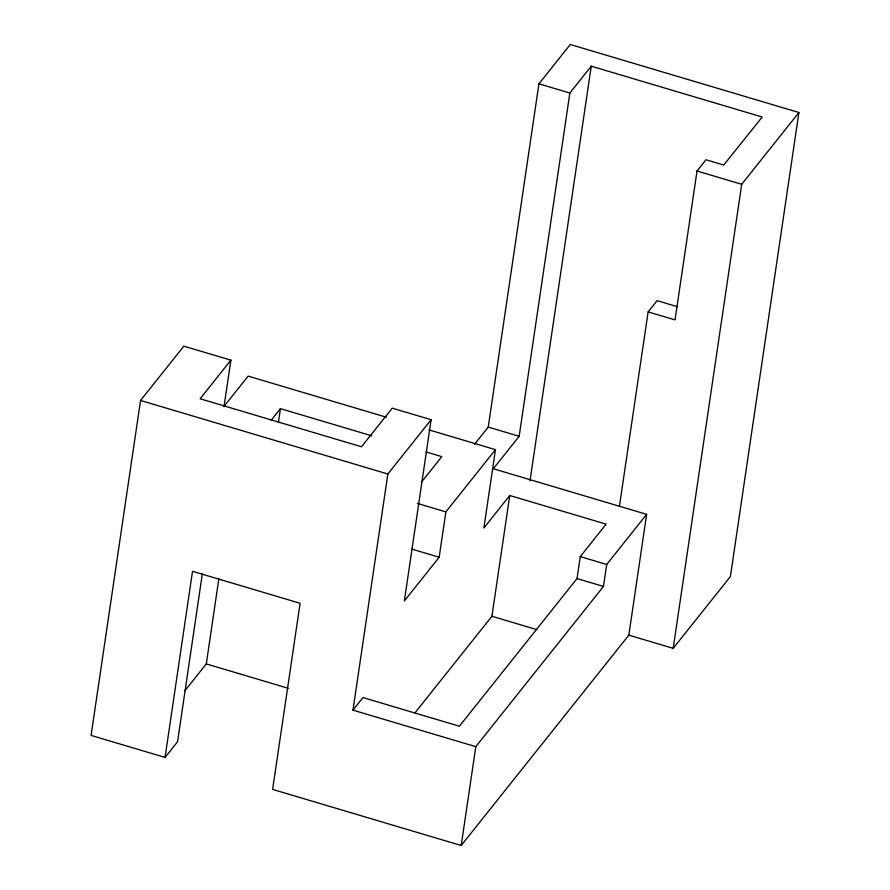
<?xml version="1.0" encoding="UTF-8"?>
<svg xmlns="http://www.w3.org/2000/svg" width="890" height="890" viewBox="0 0 890 890"><rect width="100%" height="100%" fill="white"/><g stroke="black" fill="none" stroke-linecap="round" stroke-linejoin="round"><path stroke-width="1.33" d="M223.991 406.841L230.888 360.161L183.818 346.166L140.553 400.467L91.091 735.418L165.051 757.423L177.555 741.726L202.408 573.394M165.051 757.423L192.529 571.302L300.108 603.287L272.618 789.408L461.209 845.5L628.818 635.149L646.652 514.353L493.305 468.752L519.17 436.289L569.856 93.027L591.249 66.183L762.207 117.024L723.726 165.039L705.97 159.755L697.015 170.991L675.032 319.888L648.131 311.889L619.429 506.254M184.898 690.762L206.291 663.907L218.851 578.8M278.425 422.372L280.45 408.644L371.709 435.789M646.652 514.353L606.713 564.482L603.465 586.443L475.805 746.665L352.985 710.142L387.851 474.014L431.116 419.713L392.245 408.154L361.485 446.758L200.117 398.764L230.888 360.161M431.116 419.713L404.36 600.928L439.171 557.24L445.868 511.884L495.452 449.661L428.969 429.892M474.392 444.477L488.243 427.089L538.928 83.827L570.268 44.5L798.909 112.507L730.39 576.564L673.196 648.343L628.818 635.149M495.452 449.661L483.893 527.959L509.759 495.496L606.135 524.154L580.269 556.617L577.031 578.578L459.385 726.229L362.998 697.571L352.985 710.142M414.974 712.857L491.914 616.281L509.759 495.496M461.209 845.5L475.805 746.665M530.017 480.822L591.249 66.183M673.196 648.343L741.715 184.286L798.909 112.507M224.213 406.151L248.154 376.114L386.427 417.232M271.105 420.358L280.45 408.644M421.437 482.213L441.818 456.637L425.943 451.909M648.131 311.889L657.087 300.653L677.579 306.75M538.928 83.827L569.856 93.027M697.015 170.991L741.715 184.286M488.243 427.089L519.17 436.289M140.553 400.467L387.851 474.014M417.366 503.406L445.868 511.884M580.269 556.617L606.713 564.482M577.031 578.578L603.465 586.443M411.959 549.141L439.171 557.24M491.914 616.281L536.803 629.631M206.291 663.907L288.293 688.293"/></g></svg>
